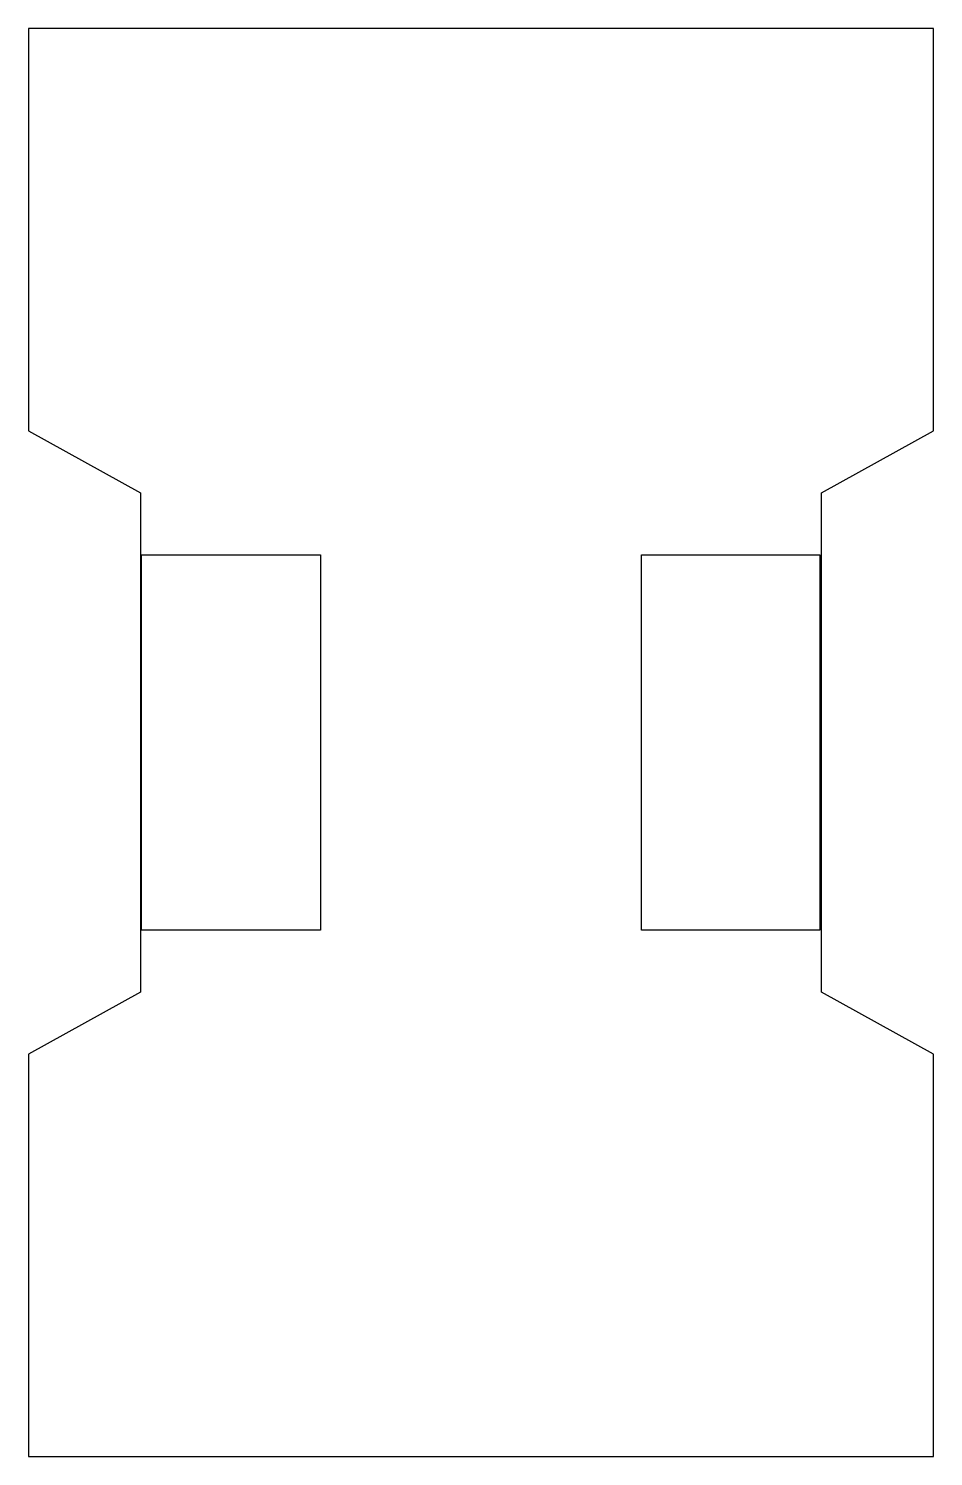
# Model space of a CAD drawing. Header units: millimetres. Extents: x -739 to -11, y -1348 to -200.
import ezdxf

# ---------------------------------------------------------------- set-up
doc = ezdxf.new("R2010")
doc.units = ezdxf.units.MM
doc.layers.get('0').update_dxf_attribs({"linetype": 'CONTINUOUS'})

msp = doc.modelspace()

# ---------------------------------------------------------------- linework, layer by layer
for points in [[(-11, -1348), (-11, -1024.6), (-101, -974.6), (-101, -573.4), (-11, -523.4), (-11, -200), (-739, -200), (-739, -523.4), (-649, -573.4), (-649, -974.6), (-739, -1024.6), (-739, -1348)], [(-504, -925), (-648, -925), (-648, -623), (-504, -623)], [(-246, -925), (-246, -623), (-102.3, -623), (-102.3, -925)]]:
    msp.add_lwpolyline(points, close=True)

doc.saveas('drawing.dxf')
